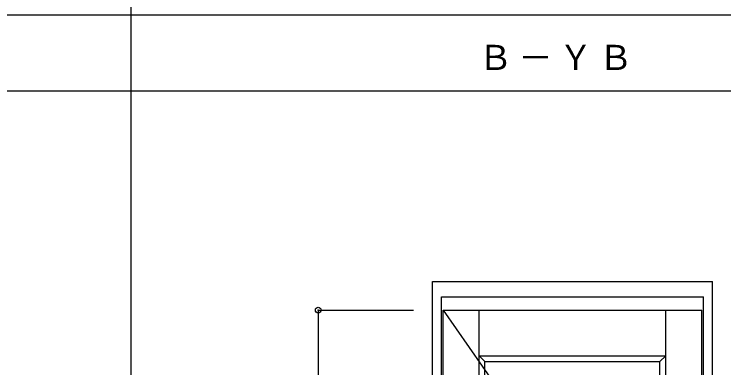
# Model space of a CAD drawing. Units: millimetres, scale not verified. Extents: x -6000 to 5700, y -4307 to 4260.
# Drawn here: x 899 to 2763, y -742 to 186 of the extents above; entities that cross this region are included whole.
import ezdxf

# ---------------------------------------------------------------- set-up
doc = ezdxf.new("R2010")
doc.units = ezdxf.units.MM
doc.header["$LTSCALE"] = 30
doc.header["$PDMODE"] = 32
doc.header["$PDSIZE"] = 15
doc.linetypes.add('CHAIN2', pattern=[12, 9, -1, 1, -1])
for name, color, linetype in [('0-2_扉', 7, 'Continuous'), ('0-4_枠', 3, 'Continuous'), ('0-7', 7, 'CHAIN2'), ('0-A_文字', 7, 'Continuous'), ('0-B_寸法', 7, 'Continuous'), ('F-1_枠', 6, 'Continuous')]:
    doc.layers.add(name, color=color, linetype=linetype)
doc.styles.add('ＭＳ ゴシック', font='')
doc.styles.get('ＭＳ ゴシック').set_extended_font_data('MS Gothic')

msp = doc.modelspace()

# ---------------------------------------------------------------- linework, layer by layer
at = {"layer": '0-2_扉'}
for p, q in [((2025.4, -2537.5), (2025.4, -590.5)), ((2025.4, -590.5), (2705.4, -590.5)), ((2120.4, -1575.51), (2120.4, -590.5)), ((2610.4, -2537.5), (2610.4, -590.5)), ((2705.4, -2537.5), (2705.4, -590.5)), ((2120.4, -710.5), (2135.4, -725.5)), ((2120.4, -710.5), (2610.4, -710.5)), ((2135.4, -725.5), (2595.4, -725.5)), ((2135.4, -1569), (2135.4, -725.5)), ((2610.4, -710.5), (2595.4, -725.5)), ((2595.4, -1722.5), (2595.4, -725.5))]:
    msp.add_line(p, q, dxfattribs=at)
at = {"layer": '0-4_枠'}
for p, q in [((1997.4, -2562.5), (1997.4, -515.5)), ((1997.4, -515.5), (2733.4, -515.5)), ((2733.4, -2562.5), (2733.4, -515.5)), ((2021.4, -2562.5), (2021.4, -555.5)), ((2021.4, -555.5), (2709.4, -555.5)), ((2709.4, -2562.5), (2709.4, -555.5))]:
    msp.add_line(p, q, dxfattribs=at)
at = {"layer": '0-7'}
msp.add_line((2025.4, -590.5), (2705.4, -1564), dxfattribs=at)
at = {"layer": '0-B_寸法', "color": 4}
for q in [(1947.4, -590.5), (1697.4, -2537.5)]:
    msp.add_line((1697.4, -590.5), q, dxfattribs=at)
at = {"layer": '0-B_寸法'}
msp.add_point((1697.4, -590.5), dxfattribs=at)
at = {"layer": 'F-1_枠'}
for p, q in [((1204.8, 4175), (1204.8, -3790)), ((-6000, 184.5), (5700, 184.5)), ((-6000, -15.5), (5700, -15.5))]:
    msp.add_line(p, q, dxfattribs=at)

# ---------------------------------------------------------------- texts
at = {"layer": '0-A_文字', "insert": (2118.1, 39.5), "char_height": 65.98, "attachment_point": 7, "style": 'ＭＳ ゴシック'}
msp.add_mtext('\\T1.17;Ｂ－ＹＢ', dxfattribs=at)

doc.saveas('drawing.dxf')
